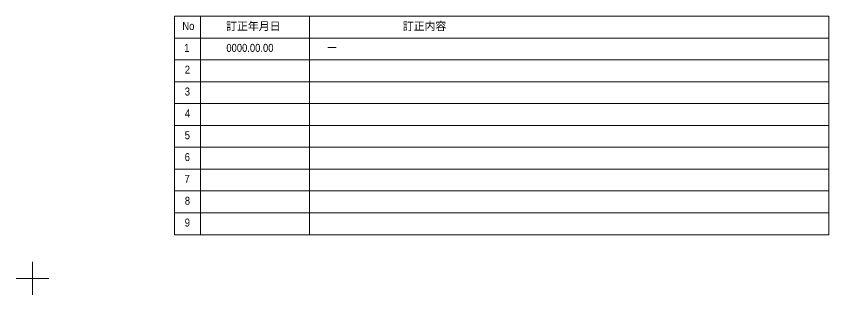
# Model space of a CAD drawing. Units: millimetres, scale not verified. Extents: x -9094 to 9094, y -4567 to 4567.
# Drawn here: x 3506 to 9094, y -4567 to -2655 of the extents above; entities that cross this region are included whole.
import ezdxf
from ezdxf.enums import TextEntityAlignment as Align

# ---------------------------------------------------------------- set-up
doc = ezdxf.new("R2010")
doc.units = ezdxf.units.MM
doc.header["$LTSCALE"] = 30
doc.layers.add('0-1_1図面枠', color=7, linetype='Continuous', lineweight=20)
doc.styles.add('ＭＳ Ｐゴシック', font='')
doc.styles.get('ＭＳ Ｐゴシック').set_extended_font_data('MS PGothic')

# ---------------------------------------------------------------- blocks, each defined once
blk = doc.blocks.new('グループ-76')
at = {"layer": '0-1_1図面枠', "lineweight": 15}
for p, q in [((189000, -130275), (189000, -137025)), ((192375, -133650), (185625, -133650))]:
    blk.add_line(p, q, dxfattribs=at)
blk = doc.blocks.new('グループ-77')
at = {"layer": '0-1_1図面枠', "lineweight": 15}
for p, q in [((223650, -79650), (223650, -124650)), ((246150, -79650), (246150, -124650)), ((218250, -84150), (353250, -84150)), ((218250, -88650), (353250, -88650)), ((218250, -93150), (353250, -93150)), ((218250, -97650), (353250, -97650)), ((218250, -102150), (353250, -102150)), ((218250, -106650), (353250, -106650)), ((218250, -111150), (353250, -111150)), ((218250, -115650), (353250, -115650)), ((218250, -120150), (353250, -120150))]:
    blk.add_line(p, q, dxfattribs=at)
blk.add_lwpolyline([(218250, -79650), (353250, -79650), (353250, -124650), (218250, -124650)], close=True, dxfattribs=at)
blk = doc.blocks.new('図面枠')
at = {"layer": '0-1_1図面枠'}
for name in ['グループ-76', 'グループ-77']:
    blk.add_blockref(name, (0, 0), dxfattribs=at)
at = {"layer": '0-1_1図面枠', "style": 'ＭＳ Ｐゴシック', "width": 0.9}
for s, p in [('No', (219894.7, -82978.6)), ('1', (220267.1, -87482.4)), ('2', (220387.4, -91978.6)), ('3', (220387.4, -96478.6)), ('4', (220422.4, -100978.6)), ('5', (220387.4, -105478.6)), ('6', (220378.2, -109978.6)), ('7', (220352.3, -114478.6)), ('8', (220396.5, -118978.6)), ('9', (220378.2, -123478.6))]:
    blk.add_text(s, height=1651, dxfattribs=at).set_placement(p, align=Align.BOTTOM_LEFT)
at = {"layer": '0-1_1図面枠', "style": 'ＭＳ Ｐゴシック'}
for s, p in [('訂正年月日', (228902.3, -83008.3)), ('訂正内容', (265352.3, -83012.8))]:
    blk.add_text(s, height=1651, dxfattribs=at).set_placement(p, align=Align.BOTTOM_LEFT)

msp = doc.modelspace()

# ---------------------------------------------------------------- block references
at = {"layer": '0-1_1図面枠', "xscale": 0.03333333, "yscale": 0.03333333}
msp.add_blockref('図面枠', (-2681.25, 0), dxfattribs=at)

# ---------------------------------------------------------------- texts
at = {"layer": '0-1_1図面枠', "style": 'ＭＳ Ｐゴシック', "width": 0.9}
msp.add_text('0000.00.00', height=54.99, dxfattribs=at).set_placement((4951.16, -2916.08), align=Align.BOTTOM_LEFT)
at = {"layer": '0-1_1図面枠', "color": 250, "style": 'ＭＳ Ｐゴシック'}
msp.add_text('ー', height=55.03, dxfattribs=at).set_placement((5640.3, -2915.95), align=Align.BOTTOM_LEFT)

doc.saveas('drawing.dxf')
